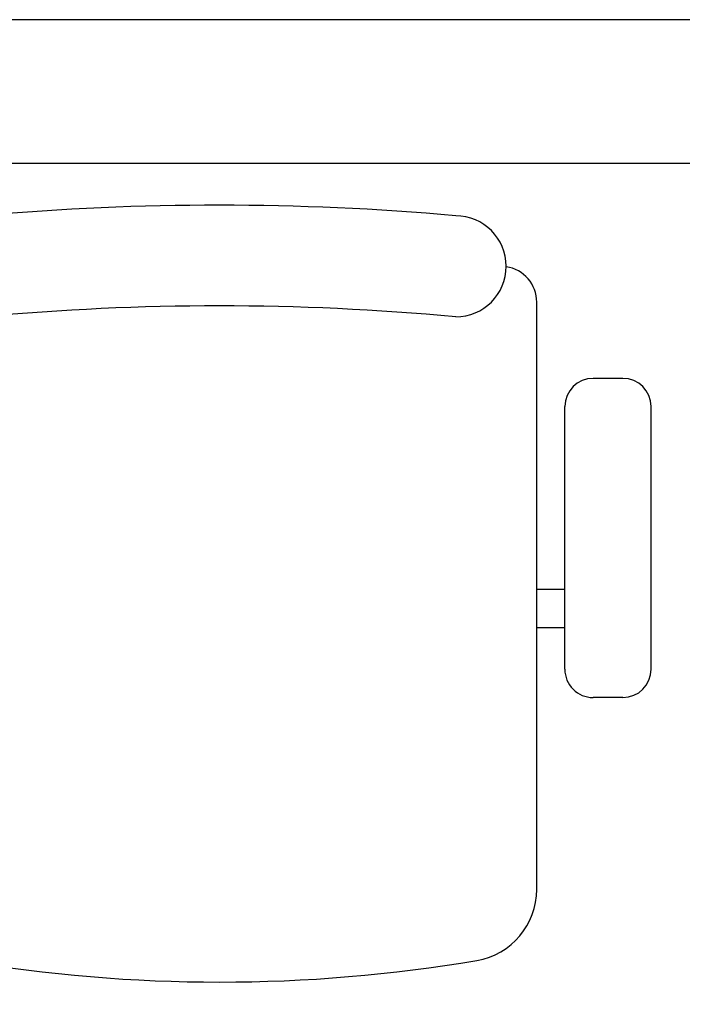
# Model space of a CAD drawing. Header units: inches. Extents: x -12418 to 242017, y -29325 to 19878.
# Drawn here: x 41408 to 41869, y -9432 to -8747 of the extents above; entities that cross this region are included whole.
import ezdxf
from ezdxf import colors
from ezdxf.entities.mleader import LeaderData, LeaderLine
from ezdxf.math import Vec2, Vec3

# ---------------------------------------------------------------- set-up
doc = ezdxf.new("R2010")
doc.units = ezdxf.units.IN
doc.header["$LTSCALE"] = 25
doc.header["$MEASUREMENT"] = 0
doc.linetypes.add('DASHDOT', pattern=[25.4, 12.7, -6.35, 0, -6.35])
doc.layers.get('0').update_dxf_attribs({"color": 8})
for name, color, linetype, lineweight in [('00-Ground Floor$0$LOADING', 253, 'Continuous', 5), ('00-Ground Floor$0$Walls', 251, 'Continuous', 5), ('E-LITE-CIRC', 6, 'Continuous', 25), ('E-LITE-CLNG-CNDT', 6, 'DASHDOT', 35)]:
    doc.layers.add(name, color=color, linetype=linetype, lineweight=lineweight)
doc.styles.add('DC_Simplex', font='SIMPLEX.shx', dxfattribs={"width": 0.7})

# ---------------------------------------------------------------- blocks, each defined once
blk = doc.blocks.new('00-Ground Floor$0$GF21018-P')
at = {"color": 0}
for p, q in [((-0.2207, 0.47563), (-0.2207, 0.0675)), ((-0.2806, 0.34221), (-0.25983, 0.34221)), ((-0.30021, 0.32259), (-0.30021, 0.14)), ((-0.24021, 0.32259), (-0.24021, 0.14)), ((-0.24021, 0.29372), (-0.2207, 0.29372)), ((-0.24021, 0.26708), (-0.2207, 0.26708)), ((-0.2806, 0.12039), (-0.25983, 0.12039))]:
    blk.add_line(p, q, dxfattribs=at)
for centre, radius, start, end in [((-0.0001, -0.52948), 1.06948, 80.36712, 99.63288), ((-0.1707, 0.47563), 0.05, 99.63288, 180), ((-0.2806, 0.32259), 0.01962, 90, 180), ((-0.25983, 0.32259), 0.01962, 360, 90), ((-0.2806, 0.14), 0.01962, 180, 270), ((-0.25983, 0.14), 0.01962, 270, 360), ((-0.16429, 0.0425), 0.03511, 90, 270), ((0, 1.84674), 1.77674, 264.69456, 275.30527), ((-0.1957, 0.0675), 0.025, 180, 261.47208), ((0, 1.83136), 1.83136, 264.85322, 275.14698)]:
    blk.add_arc(centre, radius, start, end, dxfattribs=at)
blk = doc.blocks.new('00-Ground Floor')
at = {"layer": '00-Ground Floor$0$Walls'}
for p, q in [((43777.53, -8747.43, 0), (40897.13, -8747.43, 0)), ((43777.53, -8847.43, 0), (40997.13, -8847.43, 0))]:
    blk.add_line(p, q, dxfattribs=at)
at = {"layer": '00-Ground Floor$0$LOADING', "extrusion": (2.24021e-05, 7.77426e-06, 1), "xscale": 1000, "yscale": 1000, "zscale": 1000, "rotation": 179.9985892349694}
blk.add_blockref('00-Ground Floor$0$GF21018-P', (41546.81, -8876.35, 0.84), dxfattribs=at)
blk = doc.blocks.new('ARR0W')
at = {"color": 45}
blk.add_ellipse((0, 0), major_axis=(0.4, 0), ratio=0.4, dxfattribs=at)
at = {"color": 45, "ltscale": 0.5}
blk.add_solid([(-1.4, 0.1667), (-0.4, 0), (-1.4, -0.1667)], dxfattribs=at)

msp = doc.modelspace()

# ---------------------------------------------------------------- block references
at = {"layer": 'E-LITE-CLNG-CNDT'}
msp.add_blockref('00-Ground Floor', (0, 0), dxfattribs=at)

# ---------------------------------------------------------------- leaders
at = {"layer": 'E-LITE-CIRC'}
ml = msp.add_multileader_mtext('Standard', dxfattribs=at)
ml.set_content('{\\Fdc_el_romans|c0;\\W0.8;TO\\Fromans|c0; \\Fsimplex|c0;UPP-GF/S16}', color=256, style='DC_Simplex')
ml.set_leader_properties()
ml.set_arrow_properties(name='ARR0W')
ml.build(insert=Vec2(0, 0))
ml.multileader.update_dxf_attribs({"dogleg_length": 200, "arrow_head_size": 140, "scale": 100})
ctx = ml.context
ctx.base_point, ctx.scale, ctx.char_height, ctx.arrow_head_size, ctx.landing_gap_size, ctx.plane_origin, ctx.plane_x_axis, ctx.plane_y_axis = Vec3(41629.49, -9600, 0), 100, 200, 140, 140, Vec3(54124.73, -14751.62, 0), Vec3(1, 0.000001, 0), Vec3(-0.000001, 1, 0)
notes = []
notes.append((ctx, [(0, (1, 1, 0), (41520.7, -9600, 0), (1, 0.000001, 0), 108.79, [(0, [(41072.94, -9244.51, 0)], 0, [])])]))
ctx.mtext.insert, ctx.mtext.text_direction, ctx.mtext.rotation, ctx.mtext.flow_direction = Vec3(41769.49, -9466.67, 0), Vec3(1, 0.000001, 0), 0.000001, 5
for ctx, leaders in notes:
    for number, flags, end, landing, length, lines in leaders:
        leader = LeaderData()
        leader.index, (leader.has_last_leader_line, leader.has_dogleg_vector, leader.attachment_direction) = number, flags
        leader.last_leader_point, leader.dogleg_vector, leader.dogleg_length = Vec3(end), Vec3(landing), length
        for number, points, colour, breaks in lines:
            line = LeaderLine()
            line.index, line.vertices, line.color, line.breaks = number, Vec3.list(points), colors.encode_raw_color(colour), breaks
            leader.lines.append(line)
        ctx.leaders.append(leader)

doc.saveas('drawing.dxf')
